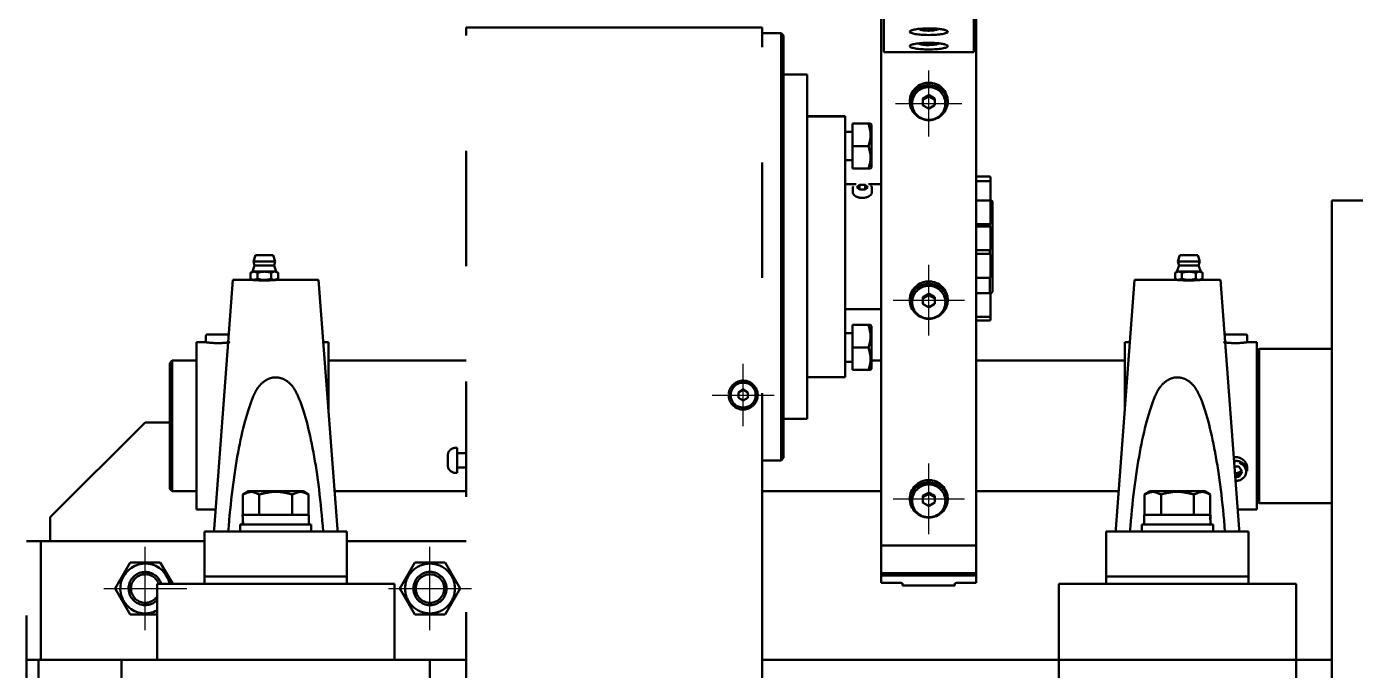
# Model space of a CAD drawing. Header units: millimetres. Extents: x -993 to 13147, y -7260 to 4342.
# Drawn here: x 4190 to 4750, y 3515 to 3786 of the extents above; entities that cross this region are included whole.
import ezdxf

# ---------------------------------------------------------------- set-up
doc = ezdxf.new("R2010")
doc.units = ezdxf.units.MM
doc.header["$LTSCALE"] = 7.6492569684046
doc.linetypes.add('CENTER', pattern=[50.800000000000004, 31.75, -6.35, 6.35, -6.35])
doc.linetypes.add('PHANTOM', pattern=[63.50000000000001, 31.75, -6.35, 6.35, -6.35, 6.35, -6.35])
for name, color, linetype in [('NoLayerName_001', 7, 'Continuous'), ('NoLayerName_002', 7, 'Continuous'), ('NoLayerName_003', 7, 'Continuous')]:
    doc.layers.add(name, color=color, linetype=linetype)

# ---------------------------------------------------------------- blocks, each defined once
blk = doc.blocks.new('JZB_0737')
at = {"layer": 'NoLayerName_001', "color": 3, "linetype": 'PHANTOM', "lineweight": 50}
for p, q in [((501.9064941409433, 1072.162376404252), (493.9064941409606, 1072.162376404252)), ((502.9064941409424, 1071.162376404251), (501.9064941409424, 1072.162376404251)), ((501.9064941409433, 1072.162376404252), (501.9064941409433, 892.1623764042524)), ((502.9064941409424, 1071.162376404252), (502.9064941409424, 893.1623764042524)), ((561.137333298193, 1073.438837346217), (561.7597166466321, 1073.332782917721)), ((561.6064941409613, 1073.985076597757), (561.7644776575698, 1074.000032954033)), ((561.6064941409613, 1073.985076597757), (561.6064941409613, 1073.483797487155)), ((561.7644776575689, 1073.467076308752), (561.6064941409604, 1073.483797487155)), ((563.0089247172809, 1074.124796017088), (561.7644776575689, 1074.000032954033)), ((561.7644776575689, 1073.467076308752), (563.9485106243528, 1073.24811428813)), ((564.1064941409613, 1073.233157931854), (563.9485106243528, 1073.24811428813)), ((564.1064941409613, 1073.233157931854), (564.1064941409613, 1074.137932299715)), ((564.2007140578953, 1073.241856510762), (564.1064941409613, 1073.233157931854)), ((564.1884037159343, 1073.183697365384), (564.2255666106084, 1073.183881172075)), ((564.2644776575698, 1073.24811428813), (564.2007140578953, 1073.241856510762)), ((564.2255666106093, 1073.183881172075), (564.2839482765576, 1073.184307366248)), ((564.2644776575698, 1073.24811428813), (566.4485106243537, 1073.467076308752)), ((564.2839482765567, 1073.184307366248), (564.2928125342551, 1073.184386777659)), ((564.292812534256, 1073.184386777659), (565.5083984688426, 1073.233482008001)), ((566.4485106243537, 1074.000032954033), (565.2040635646426, 1074.124796017088)), ((566.4359677085477, 1073.330362737059), (567.2995224491815, 1073.487571704587)), ((566.4485106243537, 1074.000032954033), (566.6064941409622, 1073.985076597757)), ((566.6064941409622, 1073.483797487155), (566.4485106243537, 1073.467076308752)), ((566.6064941409622, 1073.483797487155), (566.6064941409622, 1073.985076597757)), ((567.2995224491815, 1073.487571704587), (568.0134588178234, 1073.693391591411)), ((561.137333298193, 1067.361151127874), (561.7597166466321, 1067.25509669938)), ((561.6064941409613, 1067.907390379414), (561.7644776575698, 1067.92234673569)), ((561.6064941409613, 1067.907390379414), (561.6064941409613, 1067.406111268812)), ((561.7644776575689, 1067.38939009041), (561.6064941409604, 1067.406111268812)), ((563.0089247172846, 1068.047109798747), (561.7644776575689, 1067.92234673569)), ((561.7644776575689, 1067.38939009041), (563.9485106243528, 1067.170428069787)), ((564.1064941409613, 1067.155471713511), (563.9485106243528, 1067.170428069787)), ((564.1064941409613, 1067.155471713511), (564.1064941409613, 1068.060246081372)), ((564.2007140578953, 1067.164170292419), (564.1064941409613, 1067.155471713511)), ((564.1884037159343, 1067.106011147041), (564.2255666106084, 1067.106194953732)), ((564.2644776575698, 1067.170428069787), (564.2007140578953, 1067.164170292419)), ((564.2255666106093, 1067.106194953732), (564.2839482765576, 1067.106621147905)), ((564.2644776575698, 1067.170428069787), (566.4485106243537, 1067.38939009041)), ((564.2839482765567, 1067.106621147905), (564.2928125342551, 1067.106700559316)), ((564.292812534256, 1067.106700559316), (565.5083984688426, 1067.155795789658)), ((566.4485106243537, 1067.92234673569), (565.204063564639, 1068.047109798747)), ((566.4359677085477, 1067.252676518716), (567.2995224491815, 1067.409885486244)), ((566.4485106243537, 1067.92234673569), (566.6064941409622, 1067.907390379414)), ((566.6064941409622, 1067.406111268812), (566.4485106243537, 1067.38939009041)), ((566.6064941409622, 1067.406111268812), (566.6064941409622, 1067.907390379414)), ((567.2995224491815, 1067.409885486244), (568.3621785547357, 1067.751705892342)), ((557.1064941409613, 1042.482404657909), (557.1064941409613, 1042.343486115777)), ((564.1064941409613, 1045.446853488784), (561.6064941409613, 1044.02540593553)), ((561.6064941409613, 1044.633018964485), (561.7644776575698, 1044.72300067062)), ((561.6064941409613, 1041.790123857978), (561.6064941409613, 1044.633018964485)), ((561.7644776575689, 1041.700453337602), (561.6064941409604, 1041.790123857978)), ((563.9485106243528, 1045.964795997364), (561.7644776575689, 1044.72300067062)), ((561.7644776575689, 1041.700453337602), (563.9485106243528, 1040.458658010857)), ((563.9485106243528, 1045.964795997364), (564.1064941409613, 1046.05446651774)), ((564.1064941409613, 1046.05446651774), (564.2644776575698, 1045.964795997364)), ((564.1064941409613, 1046.05446651774), (564.1064941409613, 1045.446853488784)), ((566.6064941409622, 1044.02540593553), (564.1064941409622, 1045.446853488784)), ((566.4485106243537, 1044.72300067062), (564.2644776575698, 1045.964795997363)), ((564.2644776575698, 1040.458658010857), (566.4485106243537, 1041.700453337602)), ((566.4485106243537, 1044.72300067062), (566.6064941409622, 1044.633018964487)), ((566.6064941409622, 1041.790123857978), (566.4485106243537, 1041.700453337602)), ((566.6064941409622, 1044.633018964485), (566.6064941409622, 1041.790123857978)), ((571.1064941409613, 1042.343486115777), (571.1064941409613, 1042.482404657909)), ((564.1064941409613, 1040.368676304724), (563.9485106243528, 1040.458658010857)), ((564.2644776575698, 1040.458658010857), (564.1064941409613, 1040.368676304724)), ((531.9064941410488, 1030.588783275438), (528.9064941410506, 1030.58878327544)), ((531.9064941410479, 1015.08878327544), (531.9064941410516, 1034.08878327544)), ((539.6178024453739, 1034.088783275438), (531.9064941410497, 1034.088783275438)), ((539.9064941410488, 1033.588783275438), (539.6178190064538, 1034.088783275438)), ((539.906494141047, 1015.588783275438), (539.9064941410488, 1033.588783275438)), ((531.9064941410497, 1024.588783275438), (538.769313230423, 1024.588783275438)), ((528.9064941410597, 1018.58878327544), (531.906494141047, 1018.588783275438)), ((539.617802445372, 1015.088783275438), (531.9064941410479, 1015.088783275438)), ((539.617819006452, 1015.088783275438), (539.906494141047, 1015.588783275438)), ((590.9064941410479, 1001.162376404242), (590.1064941409613, 1001.962376404328)), ((590.9064941410479, 1001.162376404242), (590.9064941410479, 963.1623764042415)), ((589.9064941410479, 990.7234068474354), (589.9064941410479, 991.7060462695335)), ((589.9064941410479, 979.0856220432797), (589.9064941410479, 980.7790634215162)), ((589.9064941410479, 962.5817343713297), (589.9064941410479, 969.1412786173605)), ((557.1064941409613, 958.7737456518698), (557.1064941409613, 958.6348271097377)), ((564.1064941409613, 961.7381944827448), (561.6064941409613, 960.3167469294913)), ((561.6064941409613, 960.9243599584461), (561.7644776575698, 961.0143416645806)), ((561.6064941409613, 958.081464851939), (561.6064941409613, 960.9243599584461)), ((561.7644776575689, 957.9917943315631), (561.6064941409604, 958.081464851939)), ((563.9485106243528, 962.2561369913255), (561.7644776575689, 961.0143416645806)), ((561.7644776575689, 957.9917943315631), (563.9485106243528, 956.7499990048182)), ((563.9485106243528, 962.2561369913255), (564.1064941409613, 962.3458075117014)), ((564.1064941409613, 962.3458075117014), (564.2644776575698, 962.2561369913255)), ((564.1064941409613, 962.3458075117014), (564.1064941409613, 961.7381944827448)), ((566.6064941409622, 960.3167469294913), (564.1064941409622, 961.7381944827448)), ((566.4485106243537, 961.0143416645806), (564.2644776575698, 962.2561369913237)), ((564.2644776575698, 956.7499990048182), (566.4485106243537, 957.9917943315631)), ((566.4485106243537, 961.0143416645806), (566.6064941409622, 960.9243599584461)), ((566.6064941409622, 958.081464851939), (566.4485106243537, 957.9917943315631)), ((566.6064941409622, 960.9243599584461), (566.6064941409622, 958.081464851939)), ((571.1064941409613, 958.6348271097377), (571.1064941409613, 958.7737456518698)), ((590.0974534476582, 962.3533357108499), (590.9064941410479, 963.1623764042415)), ((564.1064941409613, 956.6600172986855), (563.9485106243528, 956.7499990048182)), ((564.2644776575698, 956.7499990048182), (564.1064941409613, 956.6600172986855)), ((531.9064941410388, 930.2359695330524), (531.9064941410425, 949.2359695330542)), ((539.6178024453648, 949.2359695330524), (531.9064941410406, 949.2359695330524)), ((539.9064941410397, 948.7359695330524), (539.6178190064447, 949.2359695330524)), ((539.9064941410379, 930.7359695330524), (539.9064941410397, 948.7359695330524)), ((531.9064941410397, 945.7359695330524), (528.9064941410516, 945.7359695330542)), ((531.9064941410406, 939.7359695330524), (538.7693132304139, 939.7359695330524)), ((245.3064941409802, 934.1623764044871), (244.3064941409802, 933.1623764044889)), ((244.3064941409812, 933.1623764044889), (244.3064941409812, 880.1623764044889)), ((245.3064941409802, 934.1623764044889), (245.3064941409802, 879.1623764044889)), ((255.5064941407973, 934.1623764044871), (245.3064941409812, 934.1623764044871)), ((369.2064941409599, 934.1623764044871), (311.1064941407967, 934.1623764044871)), ((528.9064941410388, 933.7359695330542), (531.9064941410379, 933.7359695330524)), ((539.6178024453629, 930.2359695330524), (531.9064941410388, 930.2359695330524)), ((539.6178190064438, 930.2359695330524), (539.9064941410388, 930.7359695330524)), ((544.1064941409577, 934.1623764044871), (539.9064941410397, 934.1623764044871)), ((646.7064941406916, 934.1623764044871), (584.1064941409577, 934.1623764044871)), ((479.8186053501258, 920.0465769628281), (480.6705711153681, 920.0465769628281)), ((479.8186053501258, 919.2781758456767), (480.6705711153681, 919.2781758456767)), ((479.9094122167826, 920.7781758456767), (480.7764364799132, 920.7781758456767)), ((485.9064941410434, 921.9717774810106), (483.9064941410434, 920.817076942629)), ((483.9064941410425, 920.8170769426306), (483.9064941410425, 918.5076758658724)), ((483.9064941410434, 918.5076758658724), (485.9064941410427, 917.3529753274912)), ((487.9064941410434, 920.8170769426306), (485.9064941410422, 921.9717774810082)), ((487.9064941410434, 918.5076758658724), (485.9064941410434, 917.3529753274909)), ((487.9064941410434, 918.5076758658724), (487.9064941410434, 920.8170769426306)), ((233.9064941408606, 908.1623764042633), (193.9064941408606, 868.1623764042633)), ((233.9064941408606, 908.1623764042633), (244.3064941409812, 908.1623764042633)), ((365.4064941410297, 897.4123764042633), (364.6064941410295, 897.4123764042633)), ((365.4064941410297, 886.9123764042633), (365.4064941410297, 897.4123764042633)), ((361.4170253637285, 894.4717774810233), (361.4064941410297, 894.1194272118337)), ((361.4064941410297, 893.669427211833), (361.4064941410297, 894.1194272118337)), ((361.4064941410297, 893.669427211833), (361.4170253637276, 893.3170769426433)), ((361.4170253637276, 893.3170769426433), (361.4064941410297, 892.6123764042641)), ((361.4064941410297, 891.7123764042644), (361.4064941410297, 892.6123764042641)), ((361.4064941410297, 891.7123764042644), (361.4170253637285, 891.0076758658852)), ((361.4170253637285, 891.0076758658852), (361.4064941410297, 890.6553255966955)), ((361.4064941410297, 890.2053255966948), (361.4064941410297, 890.6553255966955)), ((369.2064941409599, 895.1623764042633), (365.4064941410288, 895.1623764042633)), ((501.9064941409433, 892.1623764042524), (494.4064941409433, 892.1623764042524)), ((501.9064941409433, 892.1623764042524), (502.9064941409433, 893.1623764042506)), ((361.4064941410297, 890.2053255966948), (361.4170253637285, 889.8529753275052)), ((364.6064941410295, 886.9123764042633), (365.4064941410297, 886.9123764042633)), ((365.4064941410297, 889.1623764042633), (369.2064941409608, 889.1623764042633)), ((244.3064941409812, 880.1623764044889), (245.3064941409812, 879.1623764044889)), ((245.3064941409802, 879.1623764044889), (255.5064941407963, 879.1623764044889)), ((277.4064941406914, 879.1623764042706), (275.0500876801398, 877.801904499951)), ((275.0500876801407, 869.1623764042706), (275.0500876801407, 877.801904499951)), ((277.4064941406914, 879.1623764042706), (300.4064941406914, 879.1623764042706)), ((281.978290910416, 869.1623764042706), (281.978290910416, 877.801904499951)), ((295.8346973709668, 869.1623764042706), (295.8346973709668, 877.801904499951)), ((302.762900601243, 877.801904499951), (300.4064941406914, 879.1623764042706)), ((302.762900601243, 869.1623764042706), (302.762900601243, 877.801904499951)), ((313.6989469709697, 879.1623764044889), (369.2064941409599, 879.1623764044889)), ((493.9064941409597, 879.1623764044889), (544.1064941409577, 879.1623764044889)), ((557.1064941409613, 875.0650866458345), (557.1064941409613, 874.9261681037024)), ((564.1064941409613, 878.0295354767095), (561.6064941409613, 876.608087923456)), ((561.6064941409613, 877.2157009524108), (561.7644776575698, 877.3056826585453)), ((561.6064941409613, 874.3728058459037), (561.6064941409613, 877.2157009524108)), ((561.7644776575689, 874.2831353255278), (561.6064941409604, 874.3728058459037)), ((563.9485106243528, 878.5474779852902), (561.7644776575689, 877.3056826585453)), ((561.7644776575689, 874.2831353255278), (563.9485106243528, 873.0413399987829)), ((563.9485106243528, 878.5474779852902), (564.1064941409613, 878.6371485056661)), ((564.1064941409613, 878.6371485056661), (564.2644776575698, 878.5474779852902)), ((564.1064941409613, 878.6371485056661), (564.1064941409613, 878.0295354767095)), ((566.6064941409622, 876.608087923456), (564.1064941409622, 878.0295354767095)), ((566.4485106243537, 877.3056826585453), (564.2644776575698, 878.5474779852884)), ((564.2644776575698, 873.0413399987829), (566.4485106243537, 874.2831353255278)), ((566.4485106243537, 877.3056826585453), (566.6064941409622, 877.2157009524108)), ((566.6064941409622, 874.3728058459037), (566.4485106243537, 874.2831353255278)), ((566.6064941409622, 877.2157009524108), (566.6064941409622, 874.3728058459037)), ((571.1064941409613, 874.9261681037024), (571.1064941409613, 875.0650866458345)), ((584.1064941409586, 879.1623764044889), (644.1140413105195, 879.1623764044889)), ((657.4064941406914, 879.1623764042706), (655.0500876801398, 877.801904499951)), ((655.0500876801407, 869.1623764042706), (655.0500876801407, 877.801904499951)), ((680.4064941406914, 879.1623764042706), (657.4064941406914, 879.1623764042706)), ((661.978290910416, 869.1623764042706), (661.978290910416, 877.801904499951)), ((675.8346973709668, 869.1623764042706), (675.8346973709668, 877.801904499951)), ((682.7629006012421, 877.801904499951), (680.4064941406905, 879.1623764042706)), ((682.7629006012421, 869.1623764042706), (682.7629006012421, 877.801904499951)), ((193.9064941408606, 858.1623764042597), (193.9064941408606, 868.1623764042633)), ((302.9064941406914, 869.1623764042706), (274.9440327388929, 869.1623764042706)), ((302.9064941406914, 865.1623764042706), (302.9064941406914, 869.1623764042706)), ((564.1064941409613, 872.9513582926502), (563.9485106243528, 873.0413399987829)), ((564.2644776575698, 873.0413399987829), (564.1064941409613, 872.9513582926502)), ((654.9064941406914, 869.1623764042706), (654.9064941406914, 865.1623764042706)), ((682.8689555424899, 869.1623764042706), (654.9064941406914, 869.1623764042706)), ((303.9064941406914, 865.1623764042706), (273.9064941406914, 865.1623764042706)), ((273.9064941406923, 865.1623764042706), (273.9064941406923, 862.1623764042706)), ((303.9064941406914, 862.1623764042706), (303.9064941406914, 865.1623764042706)), ((653.9064941406914, 865.1623764042706), (653.9064941406914, 862.1623764042706)), ((653.9064941406914, 865.1623764042706), (683.9064941406914, 865.1623764042706)), ((683.9064941406914, 862.1623764042706), (683.9064941406914, 865.1623764042706)), ((183.9064941408396, 858.1623764042579), (258.906494140796, 858.1623764042579)), ((183.9064941410079, 98.16237640427244), (183.9064941410079, 858.1623764042579)), ((189.9064941408396, 858.1623764042579), (189.9064941408396, 808.162376404267)), ((318.9064941407978, 858.1623764042597), (369.2064941409608, 858.1623764042597)), ((227.555641180189, 849.1623764042597), (221.2047882191027, 838.1623764042597)), ((240.2573471023616, 849.1623764042597), (227.555641180189, 849.1623764042597)), ((245.4762782535954, 840.1229224891176), (240.2573471023616, 849.1623764042597)), ((347.555641180189, 849.162376404267), (341.2047882191027, 838.162376404267)), ((360.2573471023616, 849.162376404267), (347.555641180189, 849.162376404267)), ((366.6082000634478, 838.162376404267), (360.2573471023616, 849.162376404267)), ((238.9064941406914, 840.1623764042706), (238.9064941406914, 808.1623764042706)), ((238.9064941406914, 840.1623764042706), (338.9064941406923, 840.1623764042706)), ((258.9064941406914, 840.1623764042706), (258.9064941406914, 843.1623764042706)), ((318.9064941406905, 840.1623764042706), (318.9064941406905, 843.1623764042706)), ((338.9064941406923, 808.1623764042706), (338.9064941406923, 840.1623764042706)), ((544.1064941409613, 843.6454537366571), (544.2563903718637, 843.8191019143324)), ((544.1064941409613, 840.5197865386581), (544.1064941409613, 843.8191019143324)), ((584.1064941409613, 843.6454537366571), (544.1064941409613, 843.6454537366571)), ((552.1064941409613, 840.5197865386581), (544.1064941409613, 840.5197865386581)), ((553.1064941409613, 839.4778974726578), (553.1064941409613, 840.346138360992)), ((575.1064941409604, 839.4778974726578), (575.1064941409604, 840.346138360992)), ((584.1064941409613, 840.5197865386581), (576.1064941409613, 840.5197865386581)), ((583.9565979100589, 843.8191019143324), (584.1064941409613, 843.6454537366571)), ((584.1064941409613, 840.5197865386581), (584.1064941409613, 843.8191019143324)), ((618.9064941406923, 840.1623764042706), (618.9064941406923, 705.1623764042706)), ((618.9064941406923, 840.1623764042706), (718.9064941406932, 840.1623764042706)), ((638.9064941406923, 840.1623764042706), (638.9064941406923, 843.1623764042706)), ((698.9064941406914, 840.1623764042706), (698.9064941406914, 843.1623764042706)), ((718.906494140675, 710.1623764043834), (718.906494140675, 840.1623764042706)), ((221.2047882191036, 838.1623764042597), (227.5556411801899, 827.1623764042597)), ((341.2047882191036, 838.162376404267), (347.5556411801899, 827.162376404267)), ((360.2573471023616, 827.162376404267), (366.6082000634478, 838.162376404267)), ((575.1064941409604, 839.4778974726578), (553.1064941409613, 839.4778974726578)), ((227.555641180189, 827.1623764042597), (238.9081568999763, 827.1623764042597)), ((347.555641180189, 827.162376404267), (360.2573471023616, 827.162376404267)), ((183.9064941408387, 808.1623764042688), (188.906494140746, 808.1623764042688)), ((188.906494140746, 808.1623764042706), (188.906494140746, 758.1623764042706)), ((188.906494140746, 808.1623764042706), (369.2064941409599, 808.1623764042706)), ((223.9064941406696, 808.1623764042724), (223.9064941406696, 547.1623764042715)), ((353.906494140675, 783.6623764042706), (353.906494140675, 808.1623764042724)), ((493.9064941409606, 808.1623764042997), (733.9064941407887, 808.1623764043032))]:
    blk.add_line(p, q, dxfattribs=at)
at = {"layer": 'NoLayerName_001', "color": 4, "linetype": 'CENTER', "lineweight": 25}
for p, q in [((564.1064941409613, 1028.588750386823), (564.1064941409613, 1056.376058928994)), ((550.1064941409613, 1042.482404657909), (578.1064941409613, 1042.482404657909)), ((564.1064941409577, 944.7982541516421), (564.1064941409577, 974.5551781998374)), ((549.1064941409577, 959.6767161757398), (579.1064941409577, 959.6767161757398)), ((485.9064941410606, 906.5623764042524), (485.9064941410606, 932.7623764042524)), ((472.8064941410603, 919.6623764042524), (499.0064941410603, 919.6623764042524)), ((564.1064941409577, 861.089595145605), (564.1064941409577, 890.8465191938003)), ((549.1064941409577, 875.9680571697027), (579.1064941409577, 875.9680571697027)), ((233.9064941412753, 820.6623764042597), (233.9064941412753, 855.6623764042597)), ((353.9064941412753, 820.662376404267), (353.9064941412753, 855.662376404267)), ((216.4064941412753, 838.1623764042597), (251.4064941412753, 838.1623764042597)), ((336.4064941412753, 838.162376404267), (371.4064941412753, 838.162376404267))]:
    blk.add_line(p, q, dxfattribs=at)
at = {"layer": 'NoLayerName_001', "color": 3, "linetype": 'PHANTOM', "lineweight": 50}
for centre, radius in [((485.9064941410425, 919.6623764042524), 5.25), ((353.9064941412753, 838.162376404267), 10.5)]:
    blk.add_circle(centre, radius, dxfattribs=at)
for centre, radius, start, end in [((485.9064941410606, 919.6623764042524), 6.100000000000001, 183.6110902698656, 176.3889097300677), ((364.6064941410295, 894.2123764042644), 3.2, 90, 175.3947064675866), ((494.4064941409424, 891.6623764042506), 0.5, 90, 180), ((364.6064941410295, 890.1123764042641), 3.2, 184.5789065136323, 270.0000000000001), ((233.9064941412753, 838.1623764042597), 10.5, 10.98057542767268, 298.4368901452306)]:
    blk.add_arc(centre, radius, start, end, dxfattribs=at)
for centre, major_axis, ratio, start_param, end_param in [((564.1064941409613, 1042.482404657909), (7, 0), 0.9848077530122081, 0, 3.141592653589793), ((564.1064941409613, 1042.482404657909), (7, 0), 0.9848077530122081, 3.141592653589793, 6.283185307179586), ((564.1064941409613, 1042.343486115777), (7, 0), 0.9848077530122081, 3.141592653589793, 4.396121346713224), ((564.1064941409613, 1042.343486115777), (7, 0), 0.9848077530122081, 5.046692969287836, 6.283185307179586), ((564.1064941409613, 958.7737456518698), (7, 0), 0.9848077530122081, 0, 3.141592653589793), ((564.1064941409613, 958.7737456518698), (7, 0), 0.9848077530122081, 3.141592653589793, 6.283185307179586), ((564.1064941409613, 958.6348271097377), (7, 0), 0.9848077530122081, 3.141592653589793, 4.396121346708285), ((564.1064941409613, 958.6348271097377), (7, 0), 0.9848077530122081, 5.046692969289728, 6.283185307179586), ((564.1064941409613, 875.0650866458345), (7, 0), 0.9848077530122081, 0, 3.141592653589793), ((564.1064941409613, 875.0650866458345), (7, 0), 0.9848077530122081, 3.141592653589793, 6.283185307179586), ((564.1064941409613, 874.9261681037024), (7, 0), 0.9848077530122081, 3.141592653589793, 4.39612134671771), ((564.1064941409613, 874.9261681037024), (7, 0), 0.9848077530122081, 5.046692969286191, 6.283185307179586), ((288.9064941406914, 871.2629840874297), (0, 28.70425378211166), 0.4877325885658358, 1.644042863288302, 1.78496301353733), ((668.9064941406914, 863.061768721111), (0, 28.7042537821111), 0.4877325885658459, 4.785635516878052, 4.926555667127154), ((668.9064941406914, 871.2629840874281), (0, 28.70425378211189), 0.4877325885658323, 4.569041400004116, 4.639142443891343), ((288.9064941406914, 863.0617687211108), (0, 28.70425378211087), 0.4877325885658496, 1.427448517162544, 1.497549790301525), ((552.1064941409613, 840.346138360992), (1, 0), 0.1736481776666391, 0, 1.570796326794897), ((576.1064941409613, 840.346138360992), (1, 0), 0.1736481776666391, 1.570796326794897, 3.141592653589793)]:
    blk.add_ellipse(centre, major_axis=major_axis, ratio=ratio, start_param=start_param, end_param=end_param, dxfattribs=at)
for points, start_tangent, end_tangent in [([(560.1422971500697, 1073.713889682833), (560.7127036524289, 1073.537063099908), (561.137333298193, 1073.438837346217)], (0.9551570575572198, -0.2960996376198966), (0.974273279250227, -0.2253698678595019)), ([(561.7597166466321, 1073.332782917721), (562.1897752238383, 1073.279753032997), (563.8655418525286, 1073.184961901523), (564.1884037159343, 1073.183697365384)], (0.9924831177970904, -0.1223816198935403), (0.9999923300240805, -0.003916617547138754)), ([(565.5083984688417, 1073.233482008001), (565.6337912340578, 1073.243193153668), (566.4359677085477, 1073.330362737059)], (0.9970144956685288, 0.07721460630495491), (0.9941475928766638, 0.1080303826593927)), ([(559.7600801110684, 1067.791744829976), (559.8097840846149, 1067.769556291158), (560.7127036524289, 1067.459376881565), (561.137333298193, 1067.361151127874)], (0.913142909389735, -0.4076395798143875), (0.974273279250227, -0.2253698678595019)), ([(561.7597166466321, 1067.25509669938), (562.1897752238383, 1067.202066814654), (563.8655418525286, 1067.10727568318), (564.1884037159343, 1067.106011147041)], (0.9924831177965805, -0.1223816198976752), (0.9999923300240805, -0.003916617547138754)), ([(565.5083984688417, 1067.155795789658), (565.6337912340578, 1067.165506935326), (566.4359677085477, 1067.252676518716)], (0.9970144956685288, 0.07721460630495491), (0.9941475928766638, 0.1080303826593927)), ([(538.769313230423, 1034.088783275438), (539.613197987398, 1029.000992270396), (538.769313230423, 1024.588783275438)], (0.1636291297813761, -0.9865219246864154), (-0.1878561727087592, -0.982196547731266)), ([(538.769313230423, 1024.588783275438), (539.6131979873971, 1019.500992270396), (538.7693132304212, 1015.088783275438)], (0.1636291297812045, -0.986521924686444), (-0.1878561727089545, -0.9821965477312287)), ([(538.7693132304139, 949.2359695330524), (539.613197987389, 944.1481785280102), (538.7693132304139, 939.7359695330524)], (0.1636291297813761, -0.9865219246864154), (-0.1878561727087592, -0.982196547731266)), ([(538.7693132304139, 939.7359695330524), (539.613197987388, 934.6481785280102), (538.7693132304121, 930.2359695330524)], (0.1636291297812045, -0.986521924686444), (-0.1878561727089545, -0.9821965477312287)), ([(275.0500876801407, 877.801904499951), (278.7605587193229, 878.8678630720278), (281.978290910416, 877.801904499951)], (0.9611244406703192, 0.2761155728063263), (0.9492674588636709, -0.3144698579236316)), ([(281.978290910416, 877.801904499951), (286.9954646671767, 878.7863970664475), (294.0524935578587, 878.263529122336), (295.8346973709668, 877.801904499951)], (0.9812866698517447, 0.1925525163981834), (0.9680533789204133, -0.2507442034440093)), ([(295.8346973709668, 877.801904499951), (299.5451684101499, 878.8678630720278), (302.762900601243, 877.801904499951)], (0.9611244406703374, 0.2761155728062639), (0.9492674588636709, -0.3144698579236316)), ([(655.0500876801407, 877.801904499951), (658.760558719323, 878.8678630720278), (661.978290910416, 877.801904499951)], (0.9611244406703192, 0.2761155728063263), (0.9492674588636709, -0.3144698579236316)), ([(661.978290910416, 877.801904499951), (663.7604947235241, 878.263529122336), (670.817523614206, 878.7863970664475), (675.8346973709668, 877.801904499951)], (0.9680533789204133, 0.2507442034440093), (0.9812866698517447, -0.1925525163981834)), ([(675.8346973709668, 877.801904499951), (679.5451684101499, 878.8678630720278), (682.7629006012421, 877.801904499951)], (0.9611244406703374, 0.2761155728062639), (0.9492674588636443, -0.3144698579237117))]:
    blk.add_spline(points, degree=3, dxfattribs=dict(at, start_tangent=start_tangent, end_tangent=end_tangent))
at = {"layer": 'NoLayerName_002', "color": 3, "linetype": 'PHANTOM', "lineweight": 50}
for p, q in [((544.1064941409577, 843.8191019143324), (544.1064941409577, 1087.701724067327)), ((545.1064941409613, 1090.125585838567), (545.1064941409613, 1064.066337995031)), ((583.1064941409613, 1090.125585838567), (583.1064941409613, 1064.066337995033)), ((584.1064941409577, 843.8191019143324), (584.1064941409577, 1087.701724067329)), ((493.9064941409597, 1074.462376404274), (369.2064941409599, 1074.462376404274)), ((369.2064941409599, 585.3623764042732), (369.2064941409599, 1074.462376404274)), ((493.9064941409606, 677.6623764042733), (493.9064941409606, 1074.462376404274)), ((583.1064941409613, 1064.066337995033), (545.1064941409613, 1064.066337995033)), ((733.9064941407887, 1001.662376404387), (733.9064941407887, 582.6532887961821)), ((808.9064941407878, 1001.662376404387), (733.9064941407887, 1001.662376404387)), ((703.3064941411194, 939.1623764043834), (702.3064941411203, 938.1623764043834)), ((703.3064941411194, 939.1623764043834), (703.3064941411194, 874.1623764043834)), ((733.9064941407887, 939.1623764043834), (703.3064941411194, 939.1623764043834)), ((702.3064941411194, 875.1623764043834), (703.3064941411185, 874.1623764043834)), ((703.3064941411194, 874.1623764043834), (733.9064941407887, 874.1623764043834)), ((544.1064941409577, 856.2719021094581), (584.1064941409577, 856.2719021094581)), ((584.1064941409577, 844.6873428026665), (544.1064941409577, 844.6873428026665)), ((584.1064941409577, 843.8191019143324), (544.1064941409577, 843.8191019143324))]:
    blk.add_line(p, q, dxfattribs=at)
for centre, ratio, start_param, end_param in [((564.1064941409613, 1072.748746878378), 0.1736481776669309, 1.570796326794897, 3.141592653589793), ((564.1064941409613, 1072.748746878378), 0.1736481776669309, 3.141592653589793, 6.283185307179586), ((564.1064941409613, 1072.748746878378), 0.1736481776669309, 0, 1.570796326794897), ((564.1064941409613, 1066.671060660035), 0.1736481776669309, 1.570796326794897, 3.141592653589793), ((564.1064941409613, 1066.671060660035), 0.1736481776669309, 3.141592653589793, 6.283185307179586), ((564.1064941409613, 1066.671060660035), 0.1736481776669309, 0, 1.570796326794897), ((564.1064941409577, 1043.385375181779), 0.9848077530122082, 0, 3.141592653589793), ((564.1064941409577, 1042.343486115777), 0.9848077530122082, 0.06617091580917883, 3.075421737914588), ((564.1064941409577, 1043.385375181779), 0.9848077530122082, 3.141592653589793, 4.71238898038469), ((564.1064941409577, 1043.385375181779), 0.9848077530122082, 4.71238898038469, 6.283185307179586), ((564.1064941409577, 959.6767161757398), 0.9848077530122082, 0, 3.141592653589793), ((564.1064941409577, 958.6348271097395), 0.9848077530122082, 0.06617089677268384, 3.075421756820349), ((564.1064941409577, 959.6767161757398), 0.9848077530122082, 3.141592653589793, 4.71238898038469), ((564.1064941409577, 959.6767161757398), 0.9848077530122082, 4.71238898038469, 6.283185307179586), ((564.1064941409577, 875.9680571697027), 0.9848077530122082, 0, 3.141592653589793), ((564.1064941409577, 874.9261681037005), 0.9848077530122082, 0.06617086776430466, 3.075421785626263), ((564.1064941409577, 875.9680571697027), 0.9848077530122082, 3.141592653589793, 4.71238898038469), ((564.1064941409577, 875.9680571697027), 0.9848077530122082, 4.71238898038469, 6.283185307179586)]:
    blk.add_ellipse(centre, major_axis=(8, 0), ratio=ratio, start_param=start_param, end_param=end_param, dxfattribs=at)
at = {"layer": 'NoLayerName_003', "color": 3, "linetype": 'PHANTOM', "lineweight": 50}
for p, q in [((512.8064941410566, 1054.662376404249), (502.906494141057, 1054.662376404251)), ((512.8064941410403, 909.6623764042488), (512.8064941411025, 1054.662376404249)), ((528.9064941410488, 1037.115173720797), (512.8064941410494, 1037.115173720798)), ((528.9064941410606, 1037.062376404247), (512.8064941410603, 1037.062376404248)), ((528.9064941410497, 1037.115173720797), (528.9064941410497, 927.2095790876974)), ((533.4891120945522, 1008.512376404247), (528.906494141057, 1008.512376404247)), ((533.7970930642941, 1007.277113113996), (534.9517936026732, 1008.277113113996)), ((534.9517936026732, 1008.277113113996), (537.2611946794323, 1008.277113113996)), ((534.9517936026732, 1006.277113113996), (534.9517936026732, 1008.277113113996)), ((537.2611946794323, 1008.277113113994), (538.4158952178113, 1007.277113113994)), ((537.2611946794323, 1006.277113113996), (537.2611946794323, 1008.277113113994)), ((544.1064941410514, 1008.512376404246), (538.7238761875542, 1008.512376404246)), ((589.7731608076274, 1011.715190150248), (584.1064941409613, 1011.715190150248)), ((589.7731608076274, 1009.730223194287), (584.1064941409613, 1009.730223194287)), ((590.1064941409613, 992.0115513158253), (590.1064941409613, 1011.381856816915)), ((532.1064941410532, 1006.999984984785), (532.1064941410532, 1004.982145793967)), ((534.9517936026732, 1006.277113113996), (533.7970930642941, 1007.277113113996)), ((537.2611946794323, 1006.277113113994), (534.9517936026732, 1006.277113113996)), ((538.4158952178113, 1007.277113113994), (537.2611946794323, 1006.277113113996)), ((540.1064941410532, 1004.9755266839), (540.1064941410532, 1006.999984984785)), ((589.7731608076274, 1001.678217982491), (584.1064941409613, 1001.678217982491)), ((584.1064941409613, 991.6782179824913), (589.7731608076274, 991.6782179824913)), ((589.7731608076274, 990.7512351344758), (584.1064941409613, 990.7512351344758)), ((590.1064941409613, 981.0845684678097), (590.1064941409613, 990.4179018011419)), ((584.1064941409613, 980.7512351344758), (589.7731608076274, 980.7512351344758)), ((280.3764941407971, 978.6623764042706), (279.4764941407975, 975.9623764042699)), ((288.7364941407977, 975.9623764042699), (279.4764941407966, 975.9623764042699)), ((279.4764941407975, 975.9623764042699), (279.9764941407975, 974.2123764042699)), ((287.8364941407963, 978.6623764042706), (280.3764941407971, 978.6623764042706)), ((288.7364941407977, 975.9623764042699), (287.8364941407981, 978.6623764042706)), ((288.2364941407968, 974.2123764042699), (288.7364941407968, 975.9623764042699)), ((589.7731608076274, 979.1134503303201), (584.1064941409613, 979.1134503303201)), ((590.1064941409613, 969.4467836636541), (590.1064941409613, 978.7801169969862)), ((669.976494140692, 978.6623764042688), (669.0764941406924, 975.9623764042681)), ((678.3364941406917, 975.9623764042699), (669.0764941406906, 975.9623764042699)), ((669.0764941406915, 975.9623764042699), (669.5764941406915, 974.2123764042681)), ((677.4364941406911, 978.6623764042688), (669.976494140692, 978.6623764042688)), ((678.3364941406917, 975.9623764042699), (677.436494140692, 978.6623764042688)), ((677.8364941406917, 974.2123764042699), (678.3364941406917, 975.9623764042699)), ((278.3329914489013, 971.2157944168848), (279.7763671218754, 971.6623764042706)), ((279.1064941407967, 971.6623764042706), (278.3329914489004, 971.2157944168848)), ((278.3329914489013, 971.2157944168848), (278.3329914489013, 968.6089583916546)), ((279.9764941407966, 974.2123764042699), (279.1064941407967, 971.6623764042706)), ((279.1064941407967, 971.6623764042706), (289.1064941407976, 971.6623764042706)), ((288.2364941407968, 974.2123764042699), (279.9764941407966, 974.2123764042699)), ((281.2197427948495, 971.2157944168848), (281.2197427948495, 968.6089583916546)), ((286.9932454867449, 971.2157944168848), (288.4366211597198, 971.6623764042706)), ((286.9932454867449, 971.2157944168848), (286.9932454867449, 968.6089583916546)), ((289.1064941407976, 971.6623764042706), (288.2364941407977, 974.2123764042699)), ((289.8799968326939, 971.2157944168848), (289.1064941407976, 971.6623764042706)), ((289.8799968326939, 971.2157944168848), (289.8799968326939, 968.6089583916546)), ((584.1064941409613, 969.1134503303201), (589.7731608076274, 969.1134503303201)), ((668.7064941406907, 971.6623764042688), (667.9329914487944, 971.2157944168848)), ((667.9329914487953, 971.215794416883), (669.3763671217694, 971.6623764042688)), ((667.9329914487953, 971.215794416883), (667.9329914487953, 968.6089583916546)), ((669.5764941406915, 974.2123764042699), (668.7064941406916, 971.6623764042688)), ((668.7064941406907, 971.6623764042688), (678.7064941406916, 971.6623764042688)), ((677.8364941406917, 974.2123764042699), (669.5764941406915, 974.2123764042699)), ((670.8197427947434, 971.215794416883), (670.8197427947434, 968.6089583916546)), ((676.5932454866388, 971.215794416883), (678.0366211596138, 971.6623764042688)), ((676.5932454866388, 971.215794416883), (676.5932454866388, 968.6089583916546)), ((678.7064941406916, 971.6623764042688), (677.8364941406917, 974.2123764042699)), ((679.4799968325879, 971.215794416883), (678.7064941406916, 971.6623764042688)), ((679.4799968325879, 971.215794416883), (679.4799968325879, 968.6089583916546)), ((270.831022442685, 968.1623764042706), (262.9064941407979, 863.1623764042718)), ((306.9819658389115, 968.1623764042706), (270.8310224426841, 968.1623764042706)), ((278.3329914489013, 968.6089583916546), (279.1064941407976, 968.1623764042706)), ((281.2197427948495, 968.6089583916546), (279.7763671218745, 968.1623764042706)), ((289.8799968326939, 968.6089583916546), (288.4366211597198, 968.1623764042706)), ((289.1064941407976, 968.1623764042706), (289.8799968326939, 968.6089583916546)), ((306.9819658389106, 968.1623764042706), (314.9064941407958, 863.1623764042716)), ((650.8310224425786, 968.1623764042688), (642.9064941406914, 863.162376404268)), ((686.9819658388042, 968.1623764042688), (650.8310224425777, 968.1623764042688)), ((667.9329914487953, 968.6089583916546), (668.7064941406916, 968.1623764042688)), ((670.8197427947434, 968.6089583916546), (669.3763671217685, 968.1623764042688)), ((679.4799968325879, 968.6089583916546), (678.0366211596138, 968.1623764042688)), ((678.7064941406916, 968.1623764042688), (679.4799968325879, 968.6089583916546)), ((686.9819658388042, 968.1623764042688), (694.9064941406914, 863.162376404268)), ((589.7731608076274, 962.6095626583719), (584.1064941409613, 962.6095626583719)), ((590.1064941409613, 951.3455989127342), (590.1064941409613, 962.276229325038)), ((528.9064941410516, 955.8123764042466), (544.106494141045, 955.8123764042466)), ((584.1064941409613, 952.6095626583719), (589.7731608076274, 952.6095626583719)), ((584.1064941409613, 951.0122655794003), (589.7731608076274, 951.0122655794003)), ((255.5064941407973, 941.9123764042706), (255.5064941407973, 871.4123764042706)), ((255.5064941407963, 941.9123764042706), (259.5698532590914, 941.9123764042706)), ((259.5064941407973, 941.9034935263571), (259.5064941407973, 944.7223764108276)), ((269.0664941407967, 945.1623764042706), (259.9464941407969, 945.1623764042706)), ((311.1064941407967, 941.9123764042706), (308.9630979143813, 941.9123764042706)), ((311.1064941407967, 941.9123764042706), (311.1064941407967, 913.5123764042673)), ((648.849890367107, 941.9123764042688), (646.7064941406916, 941.9123764042688)), ((646.7064941406916, 913.5123764042673), (646.7064941406916, 941.9123764042688)), ((697.866493591423, 945.1623764042688), (688.7464941406915, 945.1623764042688)), ((698.2431350223969, 941.9123764042688), (702.306494140691, 941.9123764042688)), ((698.306494140691, 944.7223764108257), (698.306494140691, 941.9034935263553)), ((702.3064941406919, 941.9123764042688), (702.3064941406919, 871.4123764042688)), ((512.8064941410476, 927.2095790876992), (528.9064941410479, 927.2095790876992)), ((502.9064941410397, 909.6623764042506), (512.8064941410394, 909.6623764042488)), ((694.7498698136651, 889.5774399137299), (692.9129044418642, 889.5774399137299)), ((693.1642347829138, 886.2473128948077), (694.7498698136651, 886.2473128948077)), ((693.2397064810275, 885.2473128948077), (694.7498698136651, 885.2473128948077)), ((696.1932454866401, 887.4123764042688), (694.749869813666, 889.5774399137299)), ((694.7498698136651, 886.2473128948077), (695.8599121533061, 887.9123764042688)), ((694.7498698136651, 885.2473128948077), (696.1932454866392, 887.4123764042688)), ((694.7498698136651, 886.2473128948077), (694.7498698136651, 885.2473128948077)), ((698.306494140691, 887.63237640427), (698.306494140691, 889.0418178432265)), ((255.5064941407973, 871.4123764042706), (263.5291356502321, 871.4123764042706)), ((694.2838526312571, 871.4123764042688), (702.3064941406919, 871.4123764042688)), ((262.9064941407978, 862.1623764042706), (262.9064941407978, 863.1623764042706)), ((314.9064941407969, 862.1623764042706), (314.9064941407969, 863.1623764042706)), ((642.9064941406914, 863.1623764042688), (642.9064941406914, 862.1623764042688)), ((694.9064941406914, 863.1623764042688), (694.9064941406914, 862.1623764042688)), ((258.9064941407969, 862.1623764042706), (258.9064941407969, 843.1623764042706)), ((258.9064941407969, 862.1623764042706), (318.9064941407978, 862.1623764042706)), ((318.9064941407978, 862.1623764042706), (318.9064941407978, 843.1623764042706)), ((638.9064941406914, 862.1623764042706), (698.9064941406923, 862.1623764042706)), ((638.9064941406914, 862.1623764042706), (638.9064941406914, 843.1623764042706)), ((698.9064941406914, 862.1623764042706), (698.9064941406914, 843.1623764042706)), ((258.9064941407969, 843.1623764042706), (318.9064941407978, 843.1623764042706)), ((638.9064941406914, 843.1623764042706), (698.9064941406923, 843.1623764042706))]:
    blk.add_line(p, q, dxfattribs=at)
for radius in [7, 5.999999999999998]:
    blk.add_circle((353.9064941412726, 838.1623764042561), radius, dxfattribs=at)
for centre, radius, start, end in [((589.7731608076274, 1011.381856816915), 0.333333333333333, 0, 90), ((589.7731608076274, 1009.396889860955), 0.333333333333333, 0, 90), ((589.7731608076274, 1001.344884649159), 0.333333333333333, 0, 90), ((589.7731608076274, 992.0115513158253), 0.333333333333333, 270, 0), ((589.7731608076274, 990.4179018011419), 0.333333333333333, 0, 90), ((589.7731608076274, 981.0845684678097), 0.333333333333333, 270, 0), ((589.7731608076274, 978.7801169969862), 0.333333333333333, 0, 90), ((589.7731608076274, 969.4467836636541), 0.333333333333333, 270, 0), ((589.7731608076274, 962.276229325038), 0.333333333333333, 0, 90), ((589.7731608076274, 952.9428959917041), 0.333333333333333, 270, 0), ((589.7731608076274, 951.3455989127342), 0.333333333333333, 270, 0), ((259.9464941407978, 944.7223764042701), 0.439999999999982, 90, 179.9999991461032), ((269.0664941407967, 944.7223764042701), 0.439999999999982, 86.27197555185425, 89.99999999999991), ((688.7464941406915, 944.7223764042683), 0.439999999999982, 90, 93.72802444814566), ((697.8664941406914, 944.7223764042683), 0.439999999999982, 0, 89.99999914610319), ((233.9064941412726, 838.1623764042561), 7, 16.60154959914447, 315.5846913960125), ((233.9064941412726, 838.1623764042561), 5.999999999999998, 19.47122063463891, 326.4426902280483)]:
    blk.add_arc(centre, radius, start, end, dxfattribs=at)
for centre, major_axis, ratio, start_param, end_param in [((536.1064941410532, 1006.999984984785), (-4, 0), 0.4999999999999999, 6.044999570287266, 6.283185307179586), ((536.1064941410532, 1006.999984984785), (-4, 0), 0.4999999999999999, 3.141592653589793, 3.590264120465259), ((288.9064941407969, 826.8992650006637), (0, 102.9837643049102), 0.2067316158396137, 0.461420314786539, 1.221311013935211), ((288.9064941407969, 826.8992650006637), (0, 102.9837643049102), 0.2067316158396137, 5.06187429324436, 5.821764992393028), ((668.9064941406914, 826.8992650006619), (0, 102.9837643049102), 0.2067316158396137, 0.4614203147865467, 1.221311013935211), ((668.9064941406914, 826.8992650006619), (0, 102.9837643049102), 0.2067316158396137, 5.06187429324436, 5.821764992393028), ((693.306494140691, 887.63237640427), (5, 0), 0.8660254037844425, 1.570796326794897, 1.685337233182252), ((693.3064941406906, 887.4123764042688), (4.559999999999945, 0), 0.8660254037844424, 1.570796326794897, 1.686457719374761), ((693.306494140691, 887.63237640427), (5, 0), 0.8660254037844425, 0, 1.570796326794897), ((693.3064941406906, 887.4123764042688), (4.559999999999945, 0), 0.8660254037844424, 4.727262733449205, 7.45331194932821), ((693.3064941406913, 889.4123764042688), (3.075000000000045, 0), 0.8660254037844424, 4.653657545030566, 5.688799635390233)]:
    blk.add_ellipse(centre, major_axis=major_axis, ratio=ratio, start_param=start_param, end_param=end_param, dxfattribs=at)
for points, start_tangent, end_tangent in [([(540.1064932724357, 1004.983463721173), (540.0110823749701, 1004.535527945813), (539.5121754563243, 1003.860735227619), (538.6321855906772, 1003.272615778984), (537.4592521399654, 1002.865931324288), (536.13559186779, 1002.717750424168), (534.821820803747, 1002.851061493027), (533.6527891371416, 1003.238056699076), (532.7473433125269, 1003.818683579095), (532.216623577091, 1004.50178656661), (532.1064941410532, 1004.982145793967)], (-0.2083278388849231, -0.9780590531995178), (-0.2234669839100731, 0.9747114994202823)), ([(279.7763671218745, 971.6623764042706), (279.8789685962884, 971.659946306152), (281.2197427948495, 971.2157944168848)], (0.9997196324502321, -0.02367818602792645), (0.949270606230532, -0.3144603570352204)), ([(281.2197427948495, 971.2157944168848), (283.3324720865648, 971.6279915477317), (284.1064941407967, 971.6623764042706)], (0.9814943231801632, 0.191491236261907), (0.999014729336721, 0.04437984416690086)), ([(284.1064941407967, 971.6623764042706), (286.2780219575034, 971.4018785249045), (286.9932454867449, 971.2157944168848)], (0.9928814600594355, -0.1191067011978894), (0.9677809755039611, -0.2517935333812242)), ([(288.4366211597198, 971.6623764042706), (288.5392226341328, 971.659946306152), (289.8799968326939, 971.2157944168848)], (0.999719632450227, -0.02367818602813622), (0.949270606230532, -0.3144603570352204)), ([(669.3763671217694, 971.6623764042688), (669.4789685961823, 971.659946306152), (670.8197427947434, 971.215794416883)], (0.9997196324506465, -0.02367818601042244), (0.9492706062301477, -0.3144603570363808)), ([(670.8197427947434, 971.215794416883), (671.5349663239849, 971.4018785249027), (673.7064941406916, 971.6623764042688)], (0.9677809755039611, 0.2517935333812242), (0.9928814600594355, 0.1191067011978894)), ([(673.7064941406916, 971.6623764042688), (674.4805161949234, 971.6279915477298), (676.5932454866388, 971.215794416883)], (0.999014729336721, -0.04437984416690086), (0.9814943231801632, -0.191491236261907)), ([(678.0366211596138, 971.6623764042688), (678.1392226340276, 971.659946306152), (679.4799968325879, 971.215794416883)], (0.9997196324506515, -0.02367818601021266), (0.9492706062300837, -0.314460357036573)), ([(279.7763671218745, 968.1623764042706), (279.6737656474616, 968.1648065023874), (278.3329914489013, 968.6089583916546)], (-0.9997196324506465, 0.02367818601042244), (-0.9492706062304684, 0.3144603570354126)), ([(279.1064941407967, 968.1623764042706), (279.2361942286207, 968.151967565982), (279.8820602296064, 968.1041849866197), (281.0033507360931, 968.0372857646125), (282.4774690058966, 967.9804302129996), (284.1343297383601, 967.958793712467), (285.7833939715756, 967.9817207667347), (287.2437283396703, 968.0390188541351), (288.3550489893778, 968.1058481348082), (288.9885741970002, 968.1529017368375), (289.1064941407976, 968.1623764042706)], (0.9967951896999822, -0.07999593609038252), (0.9967876207001638, 0.08009019427437027)), ([(284.1064941407967, 968.1623764042706), (283.3324720865648, 968.1967612608096), (281.2197427948495, 968.6089583916546)], (-0.999014729336721, 0.04437984416690086), (-0.9814943231803219, 0.191491236261093)), ([(286.9932454867449, 968.6089583916546), (286.2780219575034, 968.4228742836367), (284.1064941407967, 968.1623764042706)], (-0.9677809755045609, -0.2517935333789189), (-0.9928814600594355, -0.1191067011978894)), ([(288.4366211597198, 968.1623764042706), (288.334019685306, 968.1648065023892), (286.9932454867449, 968.6089583916546)], (-0.9997196324502321, 0.02367818602792645), (-0.9492706062309164, 0.3144603570340598)), ([(669.3763671217694, 968.1623764042688), (669.2737656473555, 968.1648065023874), (667.9329914487953, 968.6089583916546)], (-0.9997196324502321, 0.02367818602792645), (-0.9492706062304684, 0.3144603570354126)), ([(668.7064941406907, 968.1623764042688), (668.9872673240225, 968.1401862363309), (669.7974513166246, 968.0833061904614), (671.0488140575799, 968.016375975807), (672.6023530165157, 967.9687311125872), (674.2775123889978, 967.9614470484466), (675.8844299888724, 967.9974675394333), (677.2483014582876, 968.0610278477252), (678.2170631403769, 968.124521117099), (678.6770961874408, 968.1599933069356), (678.7064941406916, 968.1623764042688)], (0.9968914973488332, -0.07878668995205455), (0.9967304694818706, 0.08079833665645572)), ([(673.7064941406916, 968.1623764042688), (671.5349663239849, 968.4228742836349), (670.8197427947434, 968.6089583916546)], (-0.9928814600594355, 0.1191067011978894), (-0.9677809755039611, 0.2517935333812242)), ([(676.5932454866388, 968.6089583916546), (674.4805161949234, 968.1967612608078), (673.7064941406916, 968.1623764042688)], (-0.9814943231801632, -0.191491236261907), (-0.999014729336721, -0.04437984416690086)), ([(678.0366211596138, 968.1623764042688), (677.9340196851999, 968.1648065023874), (676.5932454866388, 968.6089583916546)], (-0.9997196324502321, 0.02367818602792645), (-0.949270606230532, 0.3144603570352204)), ([(269.5064941407973, 941.9123764042706), (269.2279105099806, 941.8739408757792), (268.425013529868, 941.7752984444905), (267.1790904252648, 941.6581657352708), (265.6239894496175, 941.5738543988391), (263.9514629446712, 941.5603786340344), (262.3534752653159, 941.6223247777762), (260.9908089108967, 941.7326279379522), (260.0115854623082, 941.8442851647105), (259.5395610650894, 941.9077012598955), (259.5064941412393, 941.912376404207)], (-0.9906162191685216, -0.1366729904562843), (-0.9901526277333058, 0.1399920490343269)), ([(698.306494140249, 941.912376404207), (698.1854164362785, 941.8954061174009), (697.557872981637, 941.814001146935), (696.454066344404, 941.6976402219934), (694.9864318136179, 941.5963811930833), (693.3314977616183, 941.5559735988991), (691.6880870257528, 941.5934763238201), (690.2268739311439, 941.6916007838499), (689.0986137037717, 941.8087667988948), (688.440530446901, 941.8936140020214), (688.3064941406919, 941.9123764042688)], (-0.9903199374755234, -0.1388035353961696), (-0.9903444660372562, 0.1386284191260275)), ([(298.3852350806656, 919.1130951487994), (296.4126886059339, 922.7183738642343), (293.4837619706323, 925.6426120219403), (291.059292770331, 926.8013894124397), (288.3452074984571, 927.0925386741183), (285.9908047424415, 926.5354821863384), (283.4162355976632, 924.9435395737455), (280.6764444102764, 921.6130397896286), (279.4277532009291, 919.1130951487994)], (-0.4799827261400169, 0.8772779392001132), (-0.4468467992513497, -0.8946104951311626)), ([(678.38523508056, 919.1130951487994), (676.4126886058284, 922.7183738642343), (673.4837619705268, 925.6426120219385), (671.0592927702255, 926.8013894124379), (668.3452074983506, 927.0925386741183), (665.9908047423351, 926.5354821863366), (663.4162355975568, 924.9435395737437), (660.67644441017, 921.6130397896268), (659.4277532008236, 919.1130951487994)], (-0.4799827261400169, 0.8772779392001132), (-0.4468467992513495, -0.8946104951311629)), ([(692.6129706475831, 893.500407696909), (693.8615253368171, 893.5167408651305), (695.4595130161733, 893.0905197044103), (696.8221793705916, 892.2062063082994), (697.8014028191801, 890.9679575441569), (698.2734272163989, 889.5368878555801), (698.3064929995908, 889.0403019341084)], (0.9999144460632968, 0.01308054104119031), (0.06643910411767254, -0.9977904817365422))]:
    blk.add_spline(points, degree=3, dxfattribs=dict(at, start_tangent=start_tangent, end_tangent=end_tangent))

msp = doc.modelspace()

# ---------------------------------------------------------------- block references
at = {"layer": 'NoLayerName_001'}
msp.add_blockref('JZB_0737', (4006.093505859375, 2711.195533752441), dxfattribs=at)

doc.saveas('drawing.dxf')
